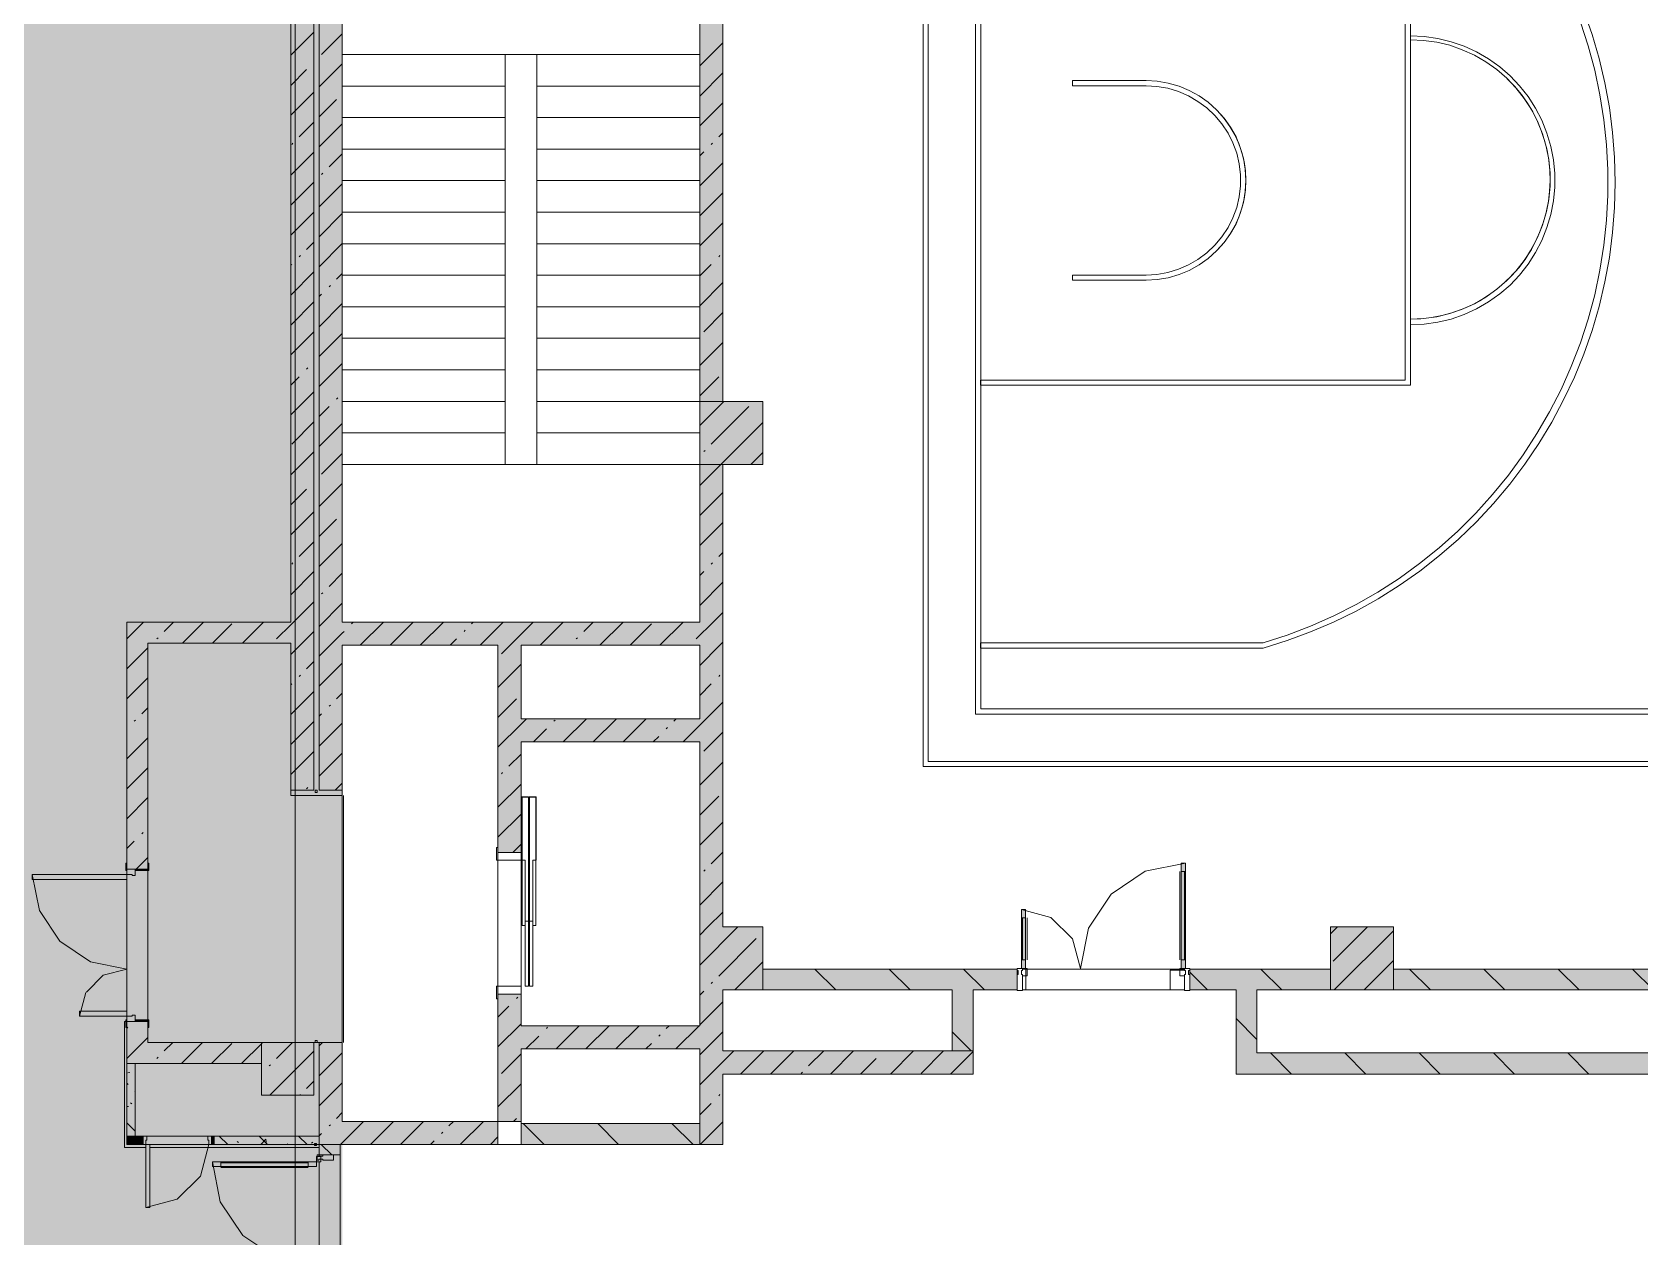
# Model space of a CAD drawing. Header units: millimetres. Extents: x -3817 to 677485, y -22715 to 103890.
# Drawn here: x 10003.1 to 10123.5, y -19530.2 to -19440 of the extents above; entities that cross this region are included whole.
import ezdxf

# ---------------------------------------------------------------- set-up
doc = ezdxf.new("R2010")
doc.units = ezdxf.units.MM
doc.layers.add('PDF _Геометрия', color=7, linetype='Continuous', true_color=0x1d1d1d)
doc.layers.add('PDF _Сплошная заливка', color=7, linetype='Continuous', true_color=0xffffff)

msp = doc.modelspace()

# ---------------------------------------------------------------- hatches: boundary and pattern name
at = {"layer": 'PDF _Сплошная заливка', "true_color": 0xd9d9d9, "transparency": 33554559}
for points in [[(10026.36, -19606.08), (10026.36, -19416.65), (9987.78, -19416.65), (9987.78, -19388.53), (9751.51, -19388.53), (9751.51, -19482.95), (9719.07, -19482.95), (9719.07, -19606.08), (10026.19, -19606.08)], [(10020.3, -19517.26), (10020.3, -19515.69), (10011.8, -19515.69), (10011.8, -19517.26), (10018.89, -19517.26)]]:
    msp.add_hatch(color=254, dxfattribs=at).paths.add_polyline_path(points)
h = msp.add_hatch(color=254, dxfattribs=at)
h.paths.add_polyline_path([(10022.51, -19496.79), (10024.24, -19496.79), (10024.24, -19434.19), (10022.51, -19434.19), (10022.51, -19496.32)], flags=0)
h.paths.add_polyline_path([(10024.24, -19422.78), (10024.24, -19419.63), (10022.51, -19419.63), (10022.51, -19422.78)], flags=0)
h = msp.add_hatch(color=254, dxfattribs=at)
h.paths.add_polyline_path([(10026.36, -19496.79), (10026.36, -19434.19), (10024.63, -19434.19), (10024.63, -19496.79)], flags=0)
h.paths.add_polyline_path([(10024.63, -19422.78), (10026.36, -19422.78), (10026.36, -19419.47), (10024.63, -19419.47), (10024.63, -19422.34)], flags=0)
at = {"layer": 'PDF _Сплошная заливка', "transparency": 33554559}
for points in [[(10053.13, -19467.66), (10054.87, -19467.66), (10054.87, -19425.14), (10053.13, -19425.14), (10053.13, -19461.1)], [(10053.13, -19485.92), (10054.87, -19485.92), (10054.87, -19484.19), (10026.36, -19484.19), (10026.36, -19485.92), (10048.1, -19485.92)], [(10053.13, -19493.17), (10053.13, -19491.44), (10039.75, -19491.44), (10039.75, -19493.17), (10048.1, -19493.17)], [(10054.87, -19511.75), (10057.86, -19511.75), (10057.86, -19507.03), (10053.13, -19507.03), (10053.13, -19511.75)], [(10100.38, -19511.75), (10105.1, -19511.75), (10105.1, -19507.03), (10100.38, -19507.03), (10100.38, -19510.18)], [(10053.13, -19516.16), (10053.13, -19514.43), (10039.75, -19514.43), (10039.75, -19516.16), (10048.1, -19516.16)], [(10038.02, -19523.32), (10038.02, -19521.59), (10026.36, -19521.59), (10026.36, -19523.32), (10033.49, -19523.32)], [(10053.13, -19523.32), (10053.13, -19521.75), (10039.75, -19521.75), (10039.75, -19523.32), (10048.1, -19523.32)]]:
    msp.add_hatch(color=256, dxfattribs=at).paths.add_polyline_path(points)
at = {"layer": 'PDF _Сплошная заливка', "true_color": 0xd9d9d9, "transparency": 33554559}
h = msp.add_hatch(color=254, dxfattribs=at)
h.paths.add_polyline_path([(10010.22, -19517.26), (10011.8, -19517.26), (10011.8, -19514.11), (10010.22, -19514.11), (10010.22, -19514.55)], flags=0)
h.paths.add_polyline_path([(10010.85, -19502.7), (10011.8, -19502.7), (10011.8, -19485.77), (10010.22, -19485.77), (10010.22, -19502.7), (10010.62, -19502.7)], flags=0)
at = {"layer": 'PDF _Сплошная заливка', "transparency": 33554559}
h = msp.add_hatch(color=256, dxfattribs=at)
h.paths.add_polyline_path([(10038.02, -19521.59), (10039.75, -19521.59), (10039.75, -19512.07), (10038.02, -19512.07), (10038.02, -19513.93)], flags=0)
h.paths.add_polyline_path([(10038.02, -19501.44), (10039.75, -19501.44), (10039.75, -19491.44), (10038.02, -19491.44), (10038.02, -19496.32)], flags=0)
at = {"layer": 'PDF _Сплошная заливка', "true_color": 0xe2e2e2, "transparency": 33554559}
for points in [[(10089.2, -19510.13), (10089.51, -19510.13), (10089.51, -19502.25), (10089.2, -19502.25), (10089.2, -19509.53)], [(10077.54, -19510.13), (10077.54, -19505.72), (10077.23, -19505.72), (10077.23, -19510.13), (10077.31, -19510.13)]]:
    msp.add_hatch(color=254, dxfattribs=at).paths.add_polyline_path(points)
at = {"layer": 'PDF _Сплошная заливка', "true_color": 0xcdcdcd, "transparency": 33554559}
for points in [[(10005.47, -19503.48), (10010.22, -19503.48), (10010.22, -19503.09), (10003.14, -19503.09), (10003.14, -19503.48)], [(10024.16, -19524.98), (10024.44, -19524.98), (10024.44, -19524.62), (10016.63, -19524.62), (10016.63, -19524.98), (10018.89, -19524.98)]]:
    msp.add_hatch(color=254, dxfattribs=at).paths.add_polyline_path(points)
h = msp.add_hatch(color=254, dxfattribs=at)
h.paths.add_polyline_path([(10010.85, -19514.11), (10010.85, -19513.64), (10010.62, -19513.72), (10010.22, -19513.72), (10010.22, -19514.11)], flags=0)
h.paths.add_polyline_path([(10010.85, -19503.17), (10010.85, -19502.7), (10010.22, -19502.7), (10010.22, -19503.09), (10010.62, -19503.09)], flags=0)
at = {"layer": 'PDF _Сплошная заливка', "transparency": 33554559}
h = msp.add_hatch(color=256, dxfattribs=at)
h.paths.add_polyline_path([(10099.22, -19511.75), (10100.38, -19511.75), (10100.38, -19510.18), (10089.83, -19510.18), (10089.83, -19511.75), (10094.87, -19511.75)], flags=0)
h.paths.add_polyline_path([(10121.13, -19511.75), (10128.33, -19511.75), (10128.33, -19510.18), (10105.1, -19510.18), (10105.1, -19511.75), (10113.83, -19511.75)], flags=0)
h.paths.add_polyline_path([(10057.86, -19511.75), (10076.91, -19511.75), (10076.91, -19510.18), (10057.86, -19510.18)], flags=0)
h = msp.add_hatch(color=256, dxfattribs=at)
h.paths.add_polyline_path([(10202.74, -19518.05), (10202.74, -19516.47), (10188.41, -19516.47), (10188.41, -19518.05), (10194.17, -19518.05)], flags=0)
h.paths.add_polyline_path([(10128.33, -19518.05), (10128.33, -19516.47), (10093.3, -19516.47), (10093.3, -19518.05), (10106.53, -19518.05)], flags=0)
h.paths.add_polyline_path([(10174.15, -19518.05), (10174.15, -19516.47), (10172.42, -19516.47), (10172.42, -19518.05)], flags=0)
h.paths.add_polyline_path([(10129.9, -19518.05), (10158.17, -19518.05), (10158.17, -19516.47), (10129.9, -19516.47)], flags=0)
h.paths.add_polyline_path([(10179.67, -19518.05), (10181.32, -19518.05), (10181.32, -19516.47), (10179.67, -19516.47), (10179.67, -19517.42)], flags=0)
h.paths.add_polyline_path([(10165.26, -19518.05), (10166.91, -19518.05), (10166.91, -19516.47), (10165.26, -19516.47), (10165.26, -19517.42)], flags=0)
at = {"layer": 'PDF _Сплошная заливка', "true_color": 0xcdcdcd, "transparency": 33554559}
h = msp.add_hatch(color=254, dxfattribs=at)
h.paths.add_polyline_path([(10011.64, -19523.32), (10011.58, -19522.69), (10011.44, -19522.73), (10011.44, -19523.32)], flags=0)
h.paths.add_polyline_path([(10016.36, -19523.32), (10016.56, -19523.32), (10016.56, -19522.69), (10016.3, -19522.73), (10016.36, -19523.01)], flags=0)

# ---------------------------------------------------------------- linework, layer by layer
at = {"layer": 'PDF _Геометрия', "color": 253, "lineweight": 9, "true_color": 0xaaaaaa}
for points in [[(10230.14, -19407.18), (10230.14, -19495.02), (10069.86, -19495.02), (10069.86, -19407.18)], [(10230.14, -19407.18), (10069.86, -19407.18), (10069.86, -19495.02), (10230.14, -19495.02)], [(10229.74, -19407.57), (10070.25, -19407.57), (10070.25, -19494.63), (10229.74, -19494.63)], [(10229.74, -19407.57), (10229.74, -19494.63), (10070.25, -19494.63), (10070.25, -19407.57)], [(10226.2, -19411.11), (10226.2, -19491.09), (10073.79, -19491.09), (10073.79, -19411.11), (10226.2, -19411.11), (10073.79, -19411.11), (10073.79, -19491.09), (10226.2, -19491.09)], [(10149.8, -19411.51), (10149.8, -19490.69), (10074.19, -19490.69), (10074.19, -19411.51)], [(10106.36, -19435.75), (10074.16, -19435.75), (10074.16, -19436.14), (10105.96, -19436.14), (10105.96, -19466.06), (10074.16, -19466.06), (10074.16, -19466.45), (10106.36, -19466.45)], [(10074.19, -19436.14), (10074.19, -19466.06), (10105.96, -19466.06), (10105.96, -19436.14)], [(10053.13, -19441.67), (10026.36, -19441.67)], [(10026.36, -19443.49), (10026.36, -19478.71)], [(10026.36, -19484.19), (10053.13, -19484.19), (10053.13, -19443.49), (10053.13, -19484.19)], [(10026.36, -19443.49), (10026.36, -19478.71)], [(10081.05, -19443.62), (10081.05, -19444.01), (10086.56, -19444.01), (10087.38, -19444.06), (10088.19, -19444.2), (10088.98, -19444.44), (10089.74, -19444.77), (10090.45, -19445.18), (10091.11, -19445.67), (10091.71, -19446.24), (10092.24, -19446.87), (10092.7, -19447.56), (10093.07, -19448.29), (10093.35, -19449.07), (10093.54, -19449.87), (10093.63, -19450.69), (10093.63, -19451.51), (10093.54, -19452.33), (10093.35, -19453.13), (10093.07, -19453.91), (10092.7, -19454.64), (10092.24, -19455.33), (10091.71, -19455.96), (10091.11, -19456.53), (10090.45, -19457.02), (10089.74, -19457.43), (10088.98, -19457.76), (10088.19, -19458), (10087.38, -19458.14), (10086.56, -19458.19), (10081.05, -19458.19), (10081.05, -19458.58), (10086.56, -19458.58), (10087.4, -19458.53), (10088.22, -19458.39), (10089.03, -19458.16), (10089.8, -19457.84), (10090.54, -19457.43), (10091.22, -19456.95), (10091.85, -19456.39), (10092.41, -19455.76), (10092.89, -19455.08), (10093.3, -19454.35), (10093.62, -19453.57), (10093.85, -19452.76), (10093.99, -19451.94), (10094.04, -19451.1), (10093.99, -19450.26), (10093.85, -19449.44), (10093.62, -19448.63), (10093.3, -19447.85), (10092.89, -19447.12), (10092.41, -19446.44), (10091.85, -19445.81), (10091.22, -19445.25), (10090.54, -19444.77), (10089.8, -19444.36), (10089.03, -19444.04), (10088.22, -19443.81), (10087.4, -19443.67), (10086.56, -19443.62)], [(10040.85, -19502.03), (10040.87, -19502.03), (10040.87, -19497.28), (10040.36, -19497.28), (10040.36, -19506.59), (10040.38, -19506.59), (10040.38, -19497.3), (10040.85, -19497.3)], [(10038.02, -19502.03), (10038.02, -19501.08), (10037.9, -19501.08), (10037.9, -19502.03)], [(10038.02, -19502.03), (10039.75, -19502.03), (10039.75, -19501.44), (10038.02, -19501.44)], [(10038.02, -19502.03), (10038.02, -19511.47), (10039.75, -19511.47), (10039.75, -19502.03), (10038.02, -19502.03), (10039.75, -19502.03), (10039.75, -19511.47), (10038.02, -19511.47), (10038.02, -19502.03), (10038.02, -19511.47)], [(10040.62, -19506.91), (10040.85, -19506.91), (10040.85, -19502.03), (10040.62, -19502.03)], [(10089.2, -19510.13), (10089.51, -19510.13), (10089.51, -19502.25), (10089.2, -19502.25), (10089.2, -19510.13), (10089.51, -19510.13), (10089.51, -19502.25), (10089.2, -19502.25)], [(10077.54, -19510.13), (10077.23, -19510.13), (10077.23, -19505.72), (10077.54, -19505.72), (10077.54, -19510.13), (10077.54, -19505.72), (10077.23, -19505.72), (10077.23, -19510.13)], [(10040.06, -19511.47), (10040.3, -19511.47), (10040.3, -19506.59), (10040.06, -19506.59)], [(10038.02, -19512.42), (10038.02, -19511.47), (10037.9, -19511.47), (10037.9, -19512.42)], [(10038.02, -19512.07), (10039.75, -19512.07), (10039.75, -19511.47), (10038.02, -19511.47)]]:
    msp.add_lwpolyline(points, close=True, dxfattribs=at)
for points in [[(10022.82, -19623.26), (10022.82, -19524.84), (10022.82, -19515.08), (10022.82, -19416.65)], [(10054.87, -19425.14), (10054.87, -19467.66)], [(10106.36, -19435.75), (10106.36, -19440.27), (10107.39, -19440.32), (10108.41, -19440.47), (10109.41, -19440.71), (10110.38, -19441.05), (10111.32, -19441.48), (10112.21, -19441.99), (10113.05, -19442.59), (10113.83, -19443.26), (10114.54, -19444.01), (10115.18, -19444.82), (10115.73, -19445.69), (10116.21, -19446.6), (10116.59, -19447.56), (10116.88, -19448.55), (10117.07, -19449.56), (10117.17, -19450.59), (10117.17, -19451.62), (10117.07, -19452.64), (10116.88, -19453.65), (10116.59, -19454.64), (10116.21, -19455.6), (10115.73, -19456.51), (10115.18, -19457.38), (10114.54, -19458.19), (10113.83, -19458.94), (10113.05, -19459.61), (10112.21, -19460.21), (10111.32, -19460.72), (10110.38, -19461.15), (10109.41, -19461.49), (10108.41, -19461.73), (10107.39, -19461.88), (10106.36, -19461.93), (10107.39, -19461.88), (10108.41, -19461.73), (10109.41, -19461.49), (10110.38, -19461.15), (10111.32, -19460.72), (10112.21, -19460.21), (10113.05, -19459.61), (10113.83, -19458.94), (10114.54, -19458.19), (10115.18, -19457.38), (10115.73, -19456.51), (10116.21, -19455.6), (10116.59, -19454.64), (10116.88, -19453.65), (10117.07, -19452.64), (10117.17, -19451.62), (10117.17, -19450.59), (10117.07, -19449.56), (10116.88, -19448.55), (10116.59, -19447.56), (10116.21, -19446.6), (10115.73, -19445.69), (10115.18, -19444.82), (10114.54, -19444.01), (10113.83, -19443.26), (10113.05, -19442.59), (10112.21, -19441.99), (10111.32, -19441.48), (10110.38, -19441.05), (10109.41, -19440.71), (10108.41, -19440.47), (10107.39, -19440.32), (10106.36, -19440.27), (10106.36, -19440.56), (10107.35, -19440.61), (10108.34, -19440.75), (10109.31, -19440.98), (10110.25, -19441.31), (10111.16, -19441.72), (10112.02, -19442.22), (10112.83, -19442.8), (10113.58, -19443.45), (10114.27, -19444.17), (10114.89, -19444.96), (10115.43, -19445.79), (10115.88, -19446.68), (10116.25, -19447.61), (10116.54, -19448.56), (10116.72, -19449.54), (10116.82, -19450.53), (10116.82, -19451.53), (10116.72, -19452.52), (10116.54, -19453.5), (10116.25, -19454.46), (10115.88, -19455.38), (10115.43, -19456.27), (10114.89, -19457.1), (10114.27, -19457.89), (10113.58, -19458.61), (10112.83, -19459.26), (10112.02, -19459.84), (10111.16, -19460.34), (10110.25, -19460.75), (10109.31, -19461.08), (10108.34, -19461.31), (10107.35, -19461.45), (10106.36, -19461.5), (10106.36, -19461.93), (10106.36, -19466.45), (10074.19, -19466.45)], [(10119.09, -19439.24), (10119.68, -19441.03), (10120.17, -19442.85), (10120.56, -19444.69), (10120.85, -19446.56), (10121.05, -19448.43), (10121.15, -19450.31), (10121.15, -19452.2), (10121.05, -19454.08), (10120.85, -19455.96), (10120.56, -19457.82), (10120.17, -19459.67), (10119.68, -19461.49), (10119.09, -19463.28), (10118.41, -19465.04), (10117.65, -19466.76), (10116.79, -19468.44), (10115.84, -19470.07), (10114.82, -19471.65), (10113.7, -19473.18), (10112.52, -19474.64), (10111.25, -19476.04), (10109.92, -19477.37), (10108.51, -19478.63), (10107.05, -19479.81), (10105.52, -19480.92), (10103.93, -19481.94), (10102.3, -19482.88), (10100.62, -19483.73), (10098.89, -19484.5), (10097.13, -19485.17), (10095.34, -19485.74), (10074.16, -19485.74), (10074.16, -19486.14), (10095.34, -19486.14), (10097.13, -19485.58), (10098.89, -19484.93), (10100.61, -19484.19), (10102.3, -19483.36), (10103.94, -19482.45), (10105.53, -19481.45), (10107.06, -19480.37), (10108.54, -19479.21), (10109.96, -19477.98), (10111.31, -19476.67), (10112.59, -19475.3), (10113.8, -19473.86), (10114.93, -19472.37), (10115.98, -19470.81), (10116.95, -19469.21), (10117.84, -19467.55), (10118.64, -19465.85), (10119.35, -19464.11), (10119.97, -19462.34), (10120.5, -19460.54), (10120.93, -19458.71), (10121.27, -19456.87), (10121.51, -19455.01), (10121.66, -19453.13), (10121.71, -19451.26), (10121.66, -19449.38), (10121.51, -19447.51), (10121.27, -19445.65), (10120.93, -19443.8), (10120.5, -19441.97), (10119.97, -19440.17), (10119.35, -19438.4)], [(10119.35, -19438.4), (10119.97, -19440.17), (10120.5, -19441.97), (10120.93, -19443.8), (10121.27, -19445.65), (10121.51, -19447.51), (10121.66, -19449.38), (10121.71, -19451.26), (10121.66, -19453.13), (10121.51, -19455.01), (10121.27, -19456.87), (10120.93, -19458.71), (10120.5, -19460.54), (10119.97, -19462.34), (10119.35, -19464.11), (10118.64, -19465.85), (10117.84, -19467.55), (10116.95, -19469.21), (10115.98, -19470.81), (10114.93, -19472.37), (10113.8, -19473.86), (10112.59, -19475.3), (10111.31, -19476.67), (10109.96, -19477.98), (10108.54, -19479.21), (10107.06, -19480.37), (10105.53, -19481.45), (10103.94, -19482.45), (10102.3, -19483.36), (10100.61, -19484.19), (10098.89, -19484.93), (10097.13, -19485.58), (10095.34, -19486.14), (10074.19, -19486.14), (10074.19, -19490.69), (10149.8, -19490.69)], [(10074.19, -19485.74), (10095.34, -19485.74), (10097.13, -19485.17), (10098.89, -19484.5), (10100.62, -19483.73), (10102.3, -19482.88), (10103.93, -19481.94), (10105.52, -19480.92), (10107.05, -19479.81), (10108.51, -19478.63), (10109.92, -19477.37), (10111.25, -19476.04), (10112.52, -19474.64), (10113.7, -19473.18), (10114.82, -19471.65), (10115.84, -19470.07), (10116.79, -19468.44), (10117.65, -19466.76), (10118.41, -19465.04), (10119.09, -19463.28), (10119.68, -19461.49), (10120.17, -19459.67), (10120.56, -19457.82), (10120.85, -19455.96), (10121.05, -19454.08), (10121.15, -19452.2), (10121.15, -19450.31), (10121.05, -19448.43), (10120.85, -19446.56), (10120.56, -19444.69), (10120.17, -19442.85), (10119.68, -19441.03), (10119.09, -19439.24)], [(10040.93, -19441.67), (10026.36, -19441.67), (10053.13, -19441.67)], [(10053.13, -19443.49), (10053.13, -19484.19), (10026.36, -19484.19), (10053.13, -19484.19), (10053.13, -19446.4)], [(10091.85, -19456.39), (10091.22, -19456.95), (10090.54, -19457.43), (10089.8, -19457.84), (10089.03, -19458.16), (10088.22, -19458.39), (10087.4, -19458.53), (10086.56, -19458.58), (10081.05, -19458.58), (10081.05, -19458.19), (10086.56, -19458.19), (10087.38, -19458.14), (10088.19, -19458), (10088.98, -19457.76), (10089.74, -19457.43), (10090.45, -19457.02), (10091.11, -19456.53), (10091.71, -19455.96), (10092.24, -19455.33), (10092.7, -19454.64), (10093.07, -19453.91), (10093.35, -19453.13), (10093.54, -19452.33), (10093.63, -19451.51), (10093.63, -19450.69), (10093.54, -19449.87), (10093.35, -19449.07), (10093.07, -19448.29), (10092.7, -19447.56), (10092.24, -19446.87), (10091.71, -19446.24), (10091.11, -19445.67), (10090.45, -19445.18), (10089.74, -19444.77), (10088.98, -19444.44), (10088.19, -19444.2), (10087.38, -19444.06), (10086.56, -19444.01), (10081.05, -19444.01), (10081.05, -19443.62), (10086.56, -19443.62), (10087.4, -19443.67), (10088.22, -19443.81), (10089.03, -19444.04), (10089.8, -19444.36), (10090.54, -19444.77), (10091.22, -19445.25), (10091.85, -19445.81)], [(10074.19, -19466.45), (10074.19, -19485.75)], [(10057.86, -19467.66), (10057.86, -19472.38), (10054.87, -19472.38), (10054.87, -19507.03)], [(10038.02, -19501.08), (10038.02, -19485.92), (10026.36, -19485.92)], [(10026.36, -19496.32), (10026.36, -19508.6), (10026.36, -19513.93)], [(10026.44, -19515.69), (10026.44, -19497.18)], [(10039.8, -19502.03), (10039.83, -19502.03), (10039.83, -19497.3), (10040.3, -19497.3), (10040.3, -19506.59), (10040.32, -19506.59), (10040.32, -19497.28), (10039.8, -19497.28), (10039.8, -19502.03), (10039.8, -19497.28), (10040.32, -19497.28), (10040.32, -19506.59)], [(10040.3, -19497.3), (10039.83, -19497.3)], [(10040.36, -19506.59), (10040.36, -19497.28), (10040.87, -19497.28), (10040.87, -19502.03)], [(10040.85, -19497.3), (10040.38, -19497.3)], [(10039.75, -19511.47), (10039.75, -19512.07), (10039.75, -19501.44), (10039.75, -19502.03)], [(10040.06, -19506.91), (10039.83, -19506.91), (10040.06, -19506.91), (10040.06, -19502.03), (10039.83, -19502.03), (10039.83, -19506.91), (10039.83, -19502.03), (10040.06, -19502.03), (10040.06, -19506.59), (10040.3, -19506.59), (10040.3, -19511.47), (10040.06, -19511.47)], [(10040.62, -19502.03), (10040.85, -19502.03), (10040.85, -19506.91), (10040.62, -19506.91), (10040.62, -19511.47), (10040.38, -19511.47), (10040.62, -19511.47), (10040.62, -19506.59), (10040.38, -19506.59), (10040.38, -19511.47), (10040.38, -19506.59), (10040.62, -19506.59)], [(10077.31, -19510.68), (10077.66, -19510.68), (10077.66, -19510.13), (10077.23, -19510.13), (10077.23, -19505.72), (10079.43, -19506.31), (10081.05, -19507.92), (10081.64, -19510.13), (10082.24, -19507.12), (10083.94, -19504.56), (10086.5, -19502.85), (10089.51, -19502.25), (10089.51, -19510.13), (10089.08, -19510.13), (10089.08, -19510.68), (10089.43, -19510.68)], [(10089.09, -19502.88), (10089.09, -19509.5)], [(10089.51, -19502.88), (10089.2, -19502.88)], [(10089.43, -19502.88), (10089.43, -19509.5)], [(10077.23, -19506.35), (10077.54, -19506.35)], [(10077.31, -19506.35), (10077.31, -19509.5)], [(10077.65, -19506.35), (10077.65, -19509.5)], [(10100.38, -19510.18), (10100.38, -19507.03), (10105.1, -19507.03), (10105.1, -19509.53)], [(10105.1, -19510.18), (10147.62, -19510.18), (10147.62, -19507.03), (10152.34, -19507.03), (10152.34, -19510.18), (10194.86, -19510.18), (10194.86, -19506.87), (10199.59, -19506.87), (10199.59, -19510.18), (10242.1, -19510.18), (10242.1, -19507.03)], [(10077.23, -19509.5), (10077.54, -19509.5)], [(10089.51, -19509.5), (10089.2, -19509.5)], [(10057.86, -19510.18), (10076.93, -19510.18)], [(10077.23, -19510.29), (10077.23, -19510.6)], [(10077.31, -19510.18), (10077.55, -19510.18), (10077.55, -19511.75), (10088.37, -19511.75), (10088.37, -19510.26), (10089.49, -19510.26)], [(10089.51, -19510.29), (10089.51, -19510.6)], [(10073.61, -19511.75), (10073.61, -19518.05), (10054.87, -19518.05)], [(10089.43, -19511.75), (10077.31, -19511.75)], [(10091.92, -19511.75), (10089.82, -19511.75)], [(10159.74, -19518.05), (10093.3, -19518.05), (10093.3, -19511.75)], [(10038.02, -19513.93), (10038.02, -19512.42)], [(10026.36, -19521.59), (10038.02, -19521.59)], [(10054.87, -19523.32), (10026.36, -19523.32)]]:
    msp.add_lwpolyline(points, dxfattribs=at)
at = {"layer": 'PDF _Геометрия', "color": 7, "lineweight": 9}
for points in [[(10026.36, -19472.38), (10038.57, -19472.38), (10038.57, -19470.02), (10038.57, -19467.66), (10038.57, -19465.3), (10038.57, -19462.93), (10038.57, -19460.57), (10038.57, -19458.21), (10038.57, -19455.85), (10038.57, -19453.48), (10038.57, -19451.12), (10038.57, -19448.76), (10038.57, -19446.4), (10038.57, -19444.04), (10026.36, -19444.04), (10038.57, -19444.04), (10038.57, -19441.67), (10026.36, -19441.67), (10040.93, -19441.67), (10053.13, -19441.67), (10053.13, -19420.41)], [(10053.13, -19442.53), (10054.87, -19440.8)], [(10053.13, -19441.67), (10040.93, -19441.67), (10040.93, -19444.04), (10040.93, -19446.4), (10040.93, -19448.76), (10040.93, -19451.12), (10040.93, -19453.48), (10040.93, -19455.85), (10040.93, -19458.21), (10040.93, -19460.57), (10040.93, -19462.93), (10040.93, -19465.3), (10040.93, -19467.66), (10040.93, -19470.02), (10053.13, -19470.02), (10040.93, -19470.02), (10040.93, -19472.38), (10053.13, -19472.38), (10053.13, -19484.19), (10026.36, -19484.19), (10026.36, -19443.49)], [(10038.57, -19441.67), (10026.36, -19441.67)], [(10053.13, -19444.78), (10054.87, -19443.05)], [(10053.13, -19443.49), (10053.13, -19444.04), (10053.13, -19446.4), (10053.13, -19448.76), (10053.13, -19451.12), (10053.13, -19453.48), (10053.13, -19455.85), (10053.13, -19458.21), (10053.13, -19460.57), (10053.13, -19462.93), (10053.13, -19465.3), (10053.13, -19467.66), (10053.13, -19470.02), (10053.13, -19472.38), (10040.93, -19472.38), (10038.57, -19472.38), (10026.36, -19472.38), (10026.36, -19478.71)], [(10053.13, -19447.02), (10054.87, -19445.29)], [(10054.56, -19447.85), (10054.87, -19447.54)], [(10053.13, -19449.27), (10053.44, -19448.97)], [(10054, -19448.41), (10054.09, -19448.31)], [(10053.13, -19451.51), (10054.87, -19449.78)], [(10053.13, -19453.76), (10054.87, -19452.03)], [(10053.13, -19456), (10054.87, -19454.27)], [(10053.13, -19458.25), (10054, -19457.39)], [(10054.56, -19456.83), (10054.65, -19456.73)], [(10053.13, -19460.49), (10054.87, -19458.76)], [(10053.44, -19462.44), (10054.87, -19461.01)], [(10053.13, -19464.98), (10054.87, -19463.25)], [(10053.13, -19467.23), (10054.56, -19465.81)], [(10053.13, -19469.47), (10054.95, -19467.66)], [(10054, -19470.86), (10056.8, -19468.05)], [(10053.13, -19473.96), (10054.72, -19472.38), (10057.86, -19469.24)], [(10053.44, -19471.42), (10053.53, -19471.33)], [(10056.96, -19472.38), (10057.86, -19471.49)], [(10072.04, -19516.32), (10073.61, -19516.32), (10073.61, -19511.75), (10076.91, -19511.75), (10076.91, -19510.18), (10057.86, -19510.18), (10057.86, -19511.75), (10072.04, -19511.75), (10072.04, -19516.32), (10054.87, -19516.32), (10054.87, -19511.75), (10057.86, -19511.75), (10057.86, -19507.03), (10054.87, -19507.03), (10054.87, -19485.92), (10054.87, -19484.19), (10054.87, -19472.38), (10053.13, -19472.38), (10053.13, -19484.19), (10026.36, -19484.19)], [(10053.13, -19476.21), (10054.87, -19474.48)], [(10053.13, -19478.45), (10054.87, -19476.72)], [(10054.56, -19479.28), (10054.87, -19478.97)], [(10053.13, -19480.7), (10053.44, -19480.4)], [(10054, -19479.84), (10054.09, -19479.74)], [(10053.13, -19482.94), (10054.87, -19481.21)], [(10027.06, -19484.33), (10027.15, -19484.23)], [(10027.7, -19485.92), (10029.44, -19484.19)], [(10029.95, -19485.92), (10031.68, -19484.19)], [(10032.19, -19485.92), (10033.93, -19484.19)], [(10036.04, -19484.33), (10036.17, -19484.19)], [(10036.68, -19485.92), (10038.42, -19484.19)], [(10038.28, -19486.57), (10038.93, -19485.92), (10040.66, -19484.19)], [(10041.17, -19485.92), (10042.91, -19484.19)], [(10044.46, -19484.89), (10045.15, -19484.19)], [(10045.66, -19485.92), (10047.4, -19484.19)], [(10047.91, -19485.92), (10049.51, -19484.33)], [(10050.15, -19485.92), (10051.89, -19484.19)], [(10052.87, -19485.45), (10054.13, -19484.19), (10054.87, -19483.46)], [(10026.36, -19485.02), (10026.5, -19484.89)], [(10034.44, -19485.92), (10034.91, -19485.45)], [(10035.48, -19484.89), (10035.57, -19484.8)], [(10043.89, -19485.45), (10043.99, -19485.36)], [(10026.36, -19496.79), (10026.36, -19485.92), (10038.02, -19485.92), (10038.02, -19491.44), (10038.02, -19501.44), (10039.75, -19501.44), (10039.75, -19493.17), (10053.13, -19493.17), (10053.13, -19507.03), (10053.13, -19511.75), (10053.13, -19514.43), (10039.75, -19514.43), (10039.75, -19512.07), (10038.02, -19512.07), (10038.02, -19521.59), (10039.75, -19521.59), (10039.75, -19516.16), (10053.13, -19516.16), (10053.13, -19521.75)], [(10052.4, -19485.92), (10052.41, -19485.92)], [(10053.13, -19487.43), (10054.64, -19485.92), (10054.87, -19485.7)], [(10038.02, -19489.08), (10039.75, -19487.35)], [(10053.13, -19489.68), (10054, -19488.82)], [(10054.56, -19488.26), (10054.65, -19488.16)], [(10038.02, -19491.33), (10039.4, -19489.94)], [(10051.89, -19493.17), (10053.13, -19491.92), (10054.87, -19490.19)], [(10038.02, -19493.57), (10039.75, -19491.84), (10040.15, -19491.44)], [(10042.21, -19491.62), (10042.3, -19491.53)], [(10042.91, -19493.17), (10044.64, -19491.44)], [(10045.16, -19493.17), (10046.89, -19491.44)], [(10047.4, -19493.17), (10049.13, -19491.44)], [(10051.19, -19491.62), (10051.38, -19491.44)], [(10040.67, -19493.17), (10041.65, -19492.18)], [(10049.65, -19493.17), (10050.07, -19492.75)], [(10050.63, -19492.18), (10050.72, -19492.09)], [(10053.44, -19493.87), (10054.87, -19492.44)], [(10038.84, -19494.99), (10039.75, -19494.09)], [(10053.13, -19496.41), (10054.87, -19494.68)], [(10038.02, -19498.06), (10039.75, -19496.33)], [(10038.28, -19495.55), (10038.37, -19495.46)], [(10053.13, -19498.66), (10054.56, -19497.24)], [(10038.02, -19500.31), (10039.75, -19498.58)], [(10053.13, -19500.9), (10054.87, -19499.17)], [(10039.13, -19501.44), (10039.75, -19500.82)], [(10054, -19502.29), (10054.87, -19501.42)], [(10053.44, -19502.85), (10053.53, -19502.76)], [(10053.13, -19505.39), (10054.87, -19503.66)], [(10053.13, -19507.64), (10053.75, -19507.03), (10054.87, -19505.91)], [(10053.13, -19509.88), (10055.99, -19507.03)], [(10100.38, -19507.54), (10100.89, -19507.03)], [(10100.58, -19509.58), (10103.14, -19507.03)], [(10054.56, -19510.71), (10057.36, -19507.9)], [(10100.66, -19511.75), (10105.1, -19507.31)], [(10102.9, -19511.75), (10105.1, -19509.55)], [(10055.76, -19511.75), (10057.86, -19509.65)], [(10063.33, -19511.75), (10061.75, -19510.18)], [(10068.89, -19511.75), (10067.32, -19510.18)], [(10074.46, -19511.75), (10072.89, -19510.18)], [(10076.91, -19510.6), (10076.91, -19510.18)], [(10077.31, -19510.18), (10089.45, -19510.18)], [(10147.62, -19510.18), (10129.9, -19510.18), (10128.33, -19510.18), (10128.33, -19516.47), (10094.87, -19516.47), (10094.87, -19511.75), (10100.38, -19511.75), (10100.38, -19510.18), (10089.83, -19510.18), (10089.83, -19511.75), (10093.3, -19511.75), (10093.3, -19516.47), (10093.3, -19518.05), (10128.33, -19518.05), (10129.9, -19518.05), (10158.17, -19518.05), (10159.74, -19518.05), (10159.74, -19516.47), (10165.26, -19516.47), (10165.26, -19517.42)], [(10089.83, -19510.18), (10089.83, -19510.6)], [(10091.16, -19511.75), (10089.83, -19510.41)], [(10096.73, -19511.75), (10095.16, -19510.18)], [(10107.87, -19511.75), (10106.29, -19510.18)], [(10113.43, -19511.75), (10111.86, -19510.18)], [(10119, -19511.75), (10117.43, -19510.18)], [(10124.57, -19511.75), (10122.99, -19510.18)], [(10053.13, -19512.13), (10053.44, -19511.83)], [(10054, -19511.27), (10054.09, -19511.17)], [(10089.43, -19511.75), (10077.31, -19511.75)], [(10038.02, -19513.78), (10038.84, -19512.95)], [(10039.4, -19512.39), (10039.5, -19512.3)], [(10053.13, -19514.37), (10054.87, -19512.64)], [(10038.02, -19516.02), (10039.75, -19514.29)], [(10042.37, -19516.16), (10044.1, -19514.43)], [(10044.61, -19516.16), (10046.35, -19514.43)], [(10046.86, -19516.16), (10048.59, -19514.43)], [(10050.63, -19514.63), (10050.84, -19514.43)], [(10051.35, -19516.16), (10053.08, -19514.43)], [(10094.87, -19515.46), (10093.3, -19513.88)], [(10040.12, -19516.16), (10041.09, -19515.2)], [(10041.65, -19514.63), (10041.74, -19514.54)], [(10050.07, -19515.2), (10050.16, -19515.1)], [(10053.13, -19516.62), (10054.87, -19514.89)], [(10073.46, -19516.32), (10072.04, -19514.89)], [(10039.75, -19521.59), (10039.75, -19523.32), (10038.02, -19523.32), (10038.02, -19521.59), (10026.36, -19521.59), (10026.36, -19515.69)], [(10038.28, -19518), (10039.75, -19516.53)], [(10053.13, -19523.32), (10053.13, -19521.75), (10039.75, -19521.75), (10039.75, -19523.32), (10053.13, -19523.32), (10054.87, -19523.32), (10054.87, -19518.05), (10073.61, -19518.05), (10073.61, -19516.32)], [(10049.1, -19516.16), (10049.51, -19515.76)], [(10053.13, -19518.86), (10054.87, -19517.13), (10055.68, -19516.32)], [(10056.19, -19518.05), (10057.93, -19516.32)], [(10058.44, -19518.05), (10060.17, -19516.32)], [(10061.29, -19517.44), (10062.42, -19516.32)], [(10062.93, -19518.05), (10064.66, -19516.32)], [(10066.91, -19516.32), (10066.91, -19516.32)], [(10067.42, -19518.05), (10069.15, -19516.32)], [(10069.71, -19518), (10071.4, -19516.32)], [(10071.91, -19518.05), (10073.61, -19516.35)], [(10097.46, -19518.05), (10095.89, -19516.47)], [(10103.03, -19518.05), (10101.46, -19516.47)], [(10108.6, -19518.05), (10107.02, -19516.47)], [(10114.17, -19518.05), (10112.59, -19516.47)], [(10119.73, -19518.05), (10118.16, -19516.47)], [(10060.73, -19518), (10060.82, -19517.91)], [(10065.17, -19518.05), (10066.34, -19516.88)], [(10038.02, -19520.51), (10039.75, -19518.78)], [(10053.13, -19521.11), (10054, -19520.25)], [(10054.56, -19519.69), (10054.65, -19519.59)], [(10026.36, -19523.19), (10027.96, -19521.59)], [(10026.36, -19523.32), (10038.02, -19523.32), (10038.02, -19521.59)], [(10028.47, -19523.32), (10030.2, -19521.59)], [(10030.71, -19523.32), (10032.45, -19521.59)], [(10034.35, -19521.93), (10034.69, -19521.59)], [(10035.2, -19523.32), (10036.94, -19521.59)], [(10039.18, -19521.59), (10039.4, -19521.37)], [(10053.16, -19523.32), (10054.87, -19521.62)], [(10033.79, -19522.49), (10033.88, -19522.4)], [(10037.45, -19523.32), (10038.02, -19522.76)], [(10041.49, -19523.32), (10039.92, -19521.75)], [(10047.06, -19523.32), (10045.49, -19521.75)], [(10052.63, -19523.32), (10051.05, -19521.75)], [(10032.96, -19523.32), (10033.23, -19523.05)]]:
    msp.add_lwpolyline(points, dxfattribs=at)
at = {"layer": 'PDF _Геометрия', "color": 8, "lineweight": 9, "true_color": 0x737373}
for points in [[(10011.8, -19502.26), (10011.8, -19485.77), (10022.51, -19485.77), (10022.51, -19496.79), (10024.24, -19496.79), (10024.24, -19434.19), (10022.51, -19434.19), (10022.51, -19422.78), (10024.24, -19422.78), (10024.24, -19434.19), (10022.51, -19434.19), (10022.51, -19484.19), (10010.22, -19484.19), (10010.22, -19485.77), (10010.22, -19502.26)], [(10024.63, -19434.63), (10024.63, -19496.79), (10026.36, -19496.79)], [(10026.36, -19472.38), (10026.36, -19470.02), (10026.36, -19467.66), (10026.36, -19465.3), (10026.36, -19462.93), (10026.36, -19460.57), (10026.36, -19458.21), (10026.36, -19455.85), (10026.36, -19453.48), (10026.36, -19451.12), (10026.36, -19448.76), (10026.36, -19446.4), (10026.36, -19444.04), (10026.36, -19443.49), (10026.36, -19434.63), (10026.36, -19441.67)], [(10022.51, -19441.73), (10024.24, -19440)], [(10024.81, -19441.67), (10026.36, -19440.12)], [(10022.51, -19443.98), (10023.69, -19442.8)], [(10024.63, -19444.1), (10026.36, -19442.37)], [(10022.51, -19446.22), (10024.24, -19444.49)], [(10024.63, -19446.34), (10025.93, -19445.04)], [(10023.13, -19447.85), (10024.24, -19446.74)], [(10024.63, -19448.59), (10026.36, -19446.86)], [(10022.51, -19450.71), (10024.24, -19448.98)], [(10022.57, -19448.41), (10022.66, -19448.31)], [(10025.37, -19450.09), (10026.36, -19449.1)], [(10024.81, -19450.65), (10024.9, -19450.56)], [(10022.51, -19452.96), (10024.24, -19451.23)], [(10024.63, -19453.08), (10026.36, -19451.35)], [(10022.51, -19455.2), (10024.24, -19453.47)], [(10024.63, -19455.32), (10026.36, -19453.59)], [(10023.69, -19456.27), (10024.24, -19455.72)], [(10024.63, -19457.57), (10026.36, -19455.84)], [(10022.51, -19457.45), (10022.57, -19457.39)], [(10023.13, -19456.83), (10023.22, -19456.73)], [(10022.51, -19459.69), (10024.24, -19457.96)], [(10025.37, -19459.07), (10025.47, -19458.98)], [(10025.93, -19458.51), (10026.36, -19458.08)], [(10022.51, -19461.94), (10024.24, -19460.21)], [(10024.63, -19459.81), (10024.81, -19459.63)], [(10024.63, -19462.06), (10026.36, -19460.33)], [(10022.51, -19464.18), (10024.24, -19462.45)], [(10024.63, -19464.3), (10026.36, -19462.57)], [(10024.63, -19466.55), (10026.36, -19464.82)], [(10022.51, -19466.43), (10023.13, -19465.81)], [(10023.69, -19465.25), (10023.78, -19465.15)], [(10022.51, -19468.67), (10024.24, -19466.94)], [(10025.93, -19467.49), (10026.03, -19467.4)], [(10024.63, -19468.79), (10025.37, -19468.05)], [(10022.57, -19470.86), (10024.24, -19469.19)], [(10024.63, -19471.04), (10026.36, -19469.31)], [(10022.51, -19473.16), (10024.24, -19471.43)], [(10024.81, -19473.1), (10026.36, -19471.55)], [(10022.51, -19475.41), (10023.69, -19474.23)], [(10024.63, -19475.53), (10026.36, -19473.8)], [(10022.51, -19477.65), (10024.24, -19475.92)], [(10024.63, -19477.77), (10025.93, -19476.47)], [(10023.13, -19479.28), (10024.24, -19478.17)], [(10024.63, -19480.02), (10026.36, -19478.29)], [(10026.36, -19478.71), (10026.36, -19484.19)], [(10022.51, -19482.14), (10024.24, -19480.41)], [(10022.57, -19479.84), (10022.66, -19479.74)], [(10025.37, -19481.52), (10026.36, -19480.53)], [(10021.44, -19485.45), (10022.51, -19484.39), (10024.24, -19482.66)], [(10024.63, -19484.51), (10026.36, -19482.78)], [(10024.81, -19482.08), (10024.9, -19481.99)], [(10010.22, -19485.45), (10011.48, -19484.19)], [(10013.03, -19484.89), (10013.72, -19484.19)], [(10014.39, -19485.77), (10015.97, -19484.19)], [(10016.64, -19485.77), (10018.08, -19484.33)], [(10018.88, -19485.77), (10020.46, -19484.19)], [(10012.46, -19485.45), (10012.56, -19485.36)], [(10022.51, -19486.63), (10024.24, -19484.9)], [(10024.63, -19486.75), (10026.36, -19485.02)], [(10010.22, -19487.69), (10011.8, -19486.12)], [(10023.69, -19487.69), (10024.24, -19487.15)], [(10024.63, -19489), (10026.36, -19487.27)], [(10010.22, -19489.94), (10011.8, -19488.36)], [(10022.51, -19488.88), (10022.57, -19488.82)], [(10023.13, -19488.26), (10023.22, -19488.16)], [(10022.51, -19491.12), (10024.24, -19489.39)], [(10025.93, -19489.94), (10026.36, -19489.51)], [(10010.78, -19491.62), (10010.87, -19491.53)], [(10011.34, -19491.06), (10011.8, -19490.61)], [(10024.63, -19491.24), (10024.81, -19491.06)], [(10025.37, -19490.5), (10025.47, -19490.41)], [(10022.51, -19493.37), (10024.24, -19491.64)], [(10024.63, -19493.49), (10026.36, -19491.76)], [(10010.22, -19494.43), (10011.8, -19492.85)], [(10022.51, -19495.61), (10024.24, -19493.88)], [(10010.22, -19496.67), (10011.8, -19495.1)], [(10024.63, -19495.73), (10026.36, -19494)], [(10025.82, -19496.79), (10026.36, -19496.25)], [(10010.22, -19498.92), (10011.8, -19497.34)], [(10023.69, -19496.67), (10023.78, -19496.58)], [(10011.34, -19500.04), (10011.44, -19499.95)], [(10010.22, -19501.16), (10010.78, -19500.6)], [(10010.93, -19502.7), (10011.8, -19501.83)], [(10010.22, -19502.7), (10011.8, -19502.7)], [(10010.22, -19513.33), (10010.22, -19503.48)], [(10011.8, -19502.81), (10011.8, -19513.93)], [(10011.8, -19514.11), (10010.22, -19514.11)], [(10010.22, -19514.63), (10010.31, -19514.54)], [(10010.22, -19514.55), (10010.22, -19517.26), (10011.8, -19517.26), (10020.3, -19517.26), (10020.3, -19515.69), (10011.8, -19515.69), (10011.8, -19514.55)], [(10010.22, -19516.88), (10011.8, -19515.3)], [(10012.46, -19516.88), (10012.56, -19516.79)], [(10013.03, -19516.32), (10013.66, -19515.69)], [(10014.33, -19517.26), (10015.9, -19515.69)], [(10016.57, -19517.26), (10018.08, -19515.76)], [(10018.82, -19517.26), (10020.3, -19515.78), (10020.39, -19515.69)], [(10020.94, -19519.62), (10024.24, -19516.33)], [(10021.44, -19516.88), (10022.64, -19515.69)], [(10024.63, -19515.94), (10024.88, -19515.69)], [(10026.36, -19515.69), (10024.63, -19515.69), (10024.63, -19523.32), (10026.36, -19523.32)], [(10024.63, -19518.18), (10026.36, -19516.45)], [(10020.3, -19518.02), (10020.32, -19518)], [(10020.88, -19517.44), (10020.98, -19517.35)], [(10023.69, -19519.12), (10024.24, -19518.58)], [(10024.63, -19520.43), (10026.36, -19518.7)], [(10023.19, -19519.62), (10023.22, -19519.59)], [(10025.93, -19521.37), (10026.36, -19520.94)], [(10016.76, -19522.73), (10016.76, -19523.32), (10024.63, -19523.32), (10024.63, -19522.69), (10016.76, -19522.69), (10011.25, -19522.69), (10010.22, -19522.69), (10010.22, -19523.32), (10011.25, -19523.32), (10011.25, -19522.73)], [(10024.63, -19522.67), (10024.81, -19522.49)], [(10025.37, -19521.93), (10025.47, -19521.84)], [(10016.36, -19523.32), (10011.95, -19523.32)], [(10025.7, -19524.11), (10026.21, -19524.11), (10026.21, -19523.32), (10024.63, -19523.32), (10024.63, -19524.11), (10026.21, -19524.11), (10026.21, -19540.88)], [(10025.58, -19524.11), (10024.79, -19523.32)], [(10026.22, -19523.32), (10026.36, -19523.19)], [(10024.63, -19524.11), (10024.91, -19524.11)], [(10024.63, -19540.25), (10024.63, -19524.62)]]:
    msp.add_lwpolyline(points, dxfattribs=at)
at = {"layer": 'PDF _Геометрия', "color": 7, "lineweight": 9}
for points in [[(10054.87, -19467.66), (10054.87, -19425.14), (10053.13, -19425.14), (10053.13, -19467.66)], [(10053.13, -19444.04), (10040.93, -19444.04)], [(10026.36, -19446.4), (10038.57, -19446.4)], [(10053.13, -19446.4), (10040.93, -19446.4)], [(10026.36, -19448.76), (10038.57, -19448.76)], [(10053.13, -19448.76), (10040.93, -19448.76)], [(10026.36, -19451.12), (10038.57, -19451.12)], [(10053.13, -19451.12), (10040.93, -19451.12)], [(10026.36, -19453.48), (10038.57, -19453.48)], [(10053.13, -19453.48), (10040.93, -19453.48)], [(10026.36, -19455.85), (10038.57, -19455.85)], [(10053.13, -19455.85), (10040.93, -19455.85)], [(10026.36, -19458.21), (10038.57, -19458.21)], [(10053.13, -19458.21), (10040.93, -19458.21)], [(10026.36, -19460.57), (10038.57, -19460.57)], [(10053.13, -19460.57), (10040.93, -19460.57)], [(10026.36, -19462.93), (10038.57, -19462.93)], [(10053.13, -19462.93), (10040.93, -19462.93)], [(10026.36, -19465.3), (10038.57, -19465.3)], [(10053.13, -19465.3), (10040.93, -19465.3)], [(10026.36, -19467.66), (10038.57, -19467.66)], [(10053.13, -19467.66), (10040.93, -19467.66)], [(10057.86, -19467.66), (10053.13, -19467.66), (10053.13, -19472.38), (10057.86, -19472.38)], [(10026.36, -19470.02), (10038.57, -19470.02)], [(10039.75, -19485.92), (10053.13, -19485.92), (10053.13, -19491.44), (10039.75, -19491.44)], [(10105.1, -19511.75), (10105.1, -19510.18), (10105.1, -19507.03), (10100.38, -19507.03), (10100.38, -19510.18), (10100.38, -19511.75)], [(10077.23, -19510.29), (10077.31, -19510.29), (10077.31, -19510.15), (10076.91, -19510.15), (10076.91, -19510.29), (10076.99, -19510.29), (10076.99, -19510.6), (10076.91, -19510.6), (10076.91, -19511.78), (10077.31, -19511.78), (10077.31, -19510.6), (10077.23, -19510.6)], [(10089.75, -19510.6), (10089.75, -19510.29), (10089.83, -19510.29), (10089.83, -19510.15), (10089.43, -19510.15), (10089.43, -19510.29), (10089.51, -19510.29), (10089.51, -19510.6), (10089.43, -19510.6), (10089.43, -19511.78), (10089.83, -19511.78), (10089.83, -19510.6)], [(10105.1, -19511.75), (10128.33, -19511.75), (10128.33, -19510.18), (10105.1, -19510.18)]]:
    msp.add_lwpolyline(points, close=True, dxfattribs=at)
at = {"layer": 'PDF _Геометрия', "color": 9, "lineweight": 9, "true_color": 0xb7b7b7}
for points in [[(10010.22, -19502.26), (10010.22, -19484.19), (10022.51, -19484.19), (10022.51, -19434.19), (10024.57, -19434.19)], [(10011.8, -19485.77), (10011.8, -19502.26)], [(10022.51, -19496.79), (10022.51, -19497.18), (10026.36, -19497.18), (10022.51, -19497.18), (10022.51, -19485.77), (10018.89, -19485.77)], [(10003.14, -19503.09), (10003.68, -19505.8), (10005.21, -19508.1), (10007.51, -19509.64), (10010.22, -19510.18), (10008.45, -19510.65), (10007.19, -19511.92)], [(10007.15, -19511.95), (10006.68, -19513.72)], [(10011.8, -19515.69), (10020.3, -19515.69), (10022.51, -19515.69), (10026.36, -19515.69), (10026.36, -19513.93)], [(10024.63, -19515.69), (10024.24, -19515.69)], [(10011.58, -19522.69), (10016.44, -19522.69), (10011.58, -19522.69)], [(10011.95, -19523.32), (10016.36, -19523.32), (10015.73, -19525.69), (10014, -19527.42), (10011.64, -19528.05)], [(10016.36, -19523.32), (10011.64, -19523.32)], [(10024.63, -19524.19), (10024.63, -19523.56), (10011.95, -19523.56), (10024.63, -19523.56)], [(10026.36, -19523.32), (10026.21, -19523.32)], [(10016.63, -19524.62), (10017.22, -19527.61), (10018.92, -19530.15), (10021.45, -19531.84), (10024.44, -19532.44)], [(10016.63, -19524.62), (10024.44, -19524.62)], [(10017.26, -19524.62), (10017.26, -19524.98)], [(10017.26, -19524.7), (10023.81, -19524.7)], [(10017.26, -19525.05), (10023.81, -19525.05)], [(10023.81, -19524.62), (10023.81, -19524.98)], [(10024.44, -19524.23), (10024.76, -19524.23)], [(10024.44, -19524.62), (10024.44, -19524.23)], [(10024.44, -19524.23), (10024.44, -19524.62)], [(10024.44, -19524.62), (10024.76, -19524.62), (10024.76, -19524.43)], [(10024.76, -19524.62), (10024.44, -19524.62)], [(10024.76, -19524.23), (10024.76, -19524.62)]]:
    msp.add_lwpolyline(points, dxfattribs=at)
at = {"layer": 'PDF _Геометрия', "color": 253, "lineweight": 9, "true_color": 0xaaaaaa}
msp.add_lwpolyline([(10113.58, -19443.45), (10112.83, -19442.8), (10112.02, -19442.22), (10111.16, -19441.72), (10110.25, -19441.31), (10109.31, -19440.98), (10108.34, -19440.75), (10107.35, -19440.61), (10106.36, -19440.56), (10106.36, -19461.5, 0.674968), (10113.62, -19443.49)], format="xyb", dxfattribs=at)
at = {"layer": 'PDF _Геометрия', "color": 9, "lineweight": 9, "true_color": 0xb7b7b7}
for points in [[(10026.36, -19478.71), (10026.36, -19484.19)], [(10026.36, -19478.71), (10026.36, -19484.19)], [(10010.22, -19502.81), (10010.22, -19502.26), (10010.16, -19502.26), (10010.16, -19502.81)], [(10011.86, -19502.81), (10011.86, -19502.26), (10011.8, -19502.26), (10011.8, -19502.81)], [(10003.14, -19503.09), (10003.14, -19503.48), (10010.22, -19503.48), (10010.22, -19503.09)], [(10010.22, -19503.09), (10010.62, -19503.09), (10010.62, -19503.17), (10010.85, -19503.17), (10010.85, -19502.7), (10010.22, -19502.7)], [(10011.8, -19502.81), (10011.8, -19502.7), (10010.85, -19502.7), (10010.85, -19502.81)], [(10006.68, -19513.72), (10010.22, -19513.72), (10010.22, -19513.33), (10006.68, -19513.33)], [(10010.16, -19514.11), (10010.06, -19514.11), (10010.06, -19523.56), (10011.64, -19523.56), (10010.06, -19523.56), (10010.06, -19514.11)], [(10010.22, -19513.99), (10010.16, -19513.99), (10010.16, -19514.55), (10010.22, -19514.55)], [(10010.22, -19513.72), (10010.22, -19514.11), (10010.85, -19514.11), (10010.85, -19513.64), (10010.62, -19513.64), (10010.62, -19513.72)], [(10011.8, -19513.99), (10010.85, -19513.99), (10010.85, -19514.11), (10011.8, -19514.11)], [(10011.86, -19513.99), (10011.8, -19513.99), (10011.8, -19514.55), (10011.86, -19514.55)], [(10011.44, -19522.69), (10011.25, -19522.69), (10011.25, -19523.32), (10011.44, -19523.32)], [(10011.64, -19523.32), (10011.64, -19523.01), (10011.72, -19523.01), (10011.72, -19522.69), (10011.44, -19522.69), (10011.44, -19523.32)], [(10016.36, -19523.32), (10016.56, -19523.32), (10016.56, -19522.69), (10016.29, -19522.69), (10016.29, -19523.01), (10016.36, -19523.01)], [(10016.56, -19522.69), (10016.56, -19523.32), (10016.76, -19523.32), (10016.76, -19522.69)], [(10011.64, -19528.05), (10011.95, -19528.05), (10011.95, -19523.32), (10011.64, -19523.32)], [(10024.44, -19524.98), (10024.44, -19524.62), (10016.63, -19524.62), (10016.63, -19524.98), (10024.44, -19524.98), (10024.44, -19524.62), (10016.63, -19524.62), (10016.63, -19524.98)], [(10024.44, -19524.62), (10024.76, -19524.62), (10024.76, -19524.43), (10024.76, -19524.62), (10024.44, -19524.62), (10024.44, -19524.23)], [(10024.63, -19540.25), (10024.63, -19524.62)]]:
    msp.add_lwpolyline(points, close=True, dxfattribs=at)
at = {"layer": 'PDF _Геометрия', "color": 8, "lineweight": 9, "true_color": 0x737373}
for points in [[(10024.32, -19496.79), (10024.32, -19496.95), (10024.47, -19496.95), (10024.47, -19496.79)], [(10024.32, -19515.53), (10024.32, -19515.69), (10024.47, -19515.69), (10024.47, -19515.53)], [(10024.24, -19515.69), (10020.3, -19515.69), (10020.3, -19519.62), (10024.24, -19519.62)], [(10010.22, -19517.26), (10010.22, -19523.32), (10010.85, -19523.32), (10010.85, -19517.26)], [(10024.27, -19523.25), (10024.27, -19523.41), (10024.43, -19523.41), (10024.43, -19523.25)], [(10024.6, -19524.43), (10024.91, -19524.43), (10024.91, -19524.51), (10025.7, -19524.51), (10025.7, -19524.11), (10024.91, -19524.11), (10024.91, -19524.19), (10024.6, -19524.19), (10024.6, -19524.11), (10024.47, -19524.11), (10024.47, -19524.51), (10024.6, -19524.51)]]:
    msp.add_lwpolyline(points, close=True, dxfattribs=at)
at = {"layer": 'PDF _Геометрия', "color": 253, "lineweight": 9, "true_color": 0xa3a3a3}
for points in [[(10010.31, -19517.96), (10010.44, -19517.94)], [(10010.33, -19518.84), (10010.23, -19518.74)], [(10010.22, -19520.49), (10010.35, -19520.47)], [(10010.51, -19520.2), (10010.61, -19520.29)], [(10010.85, -19519.36), (10010.83, -19519.33)], [(10010.85, -19522.33), (10010.22, -19521.7)], [(10011.01, -19522.8), (10011.12, -19522.87)], [(10011.03, -19522.9), (10011.16, -19522.88)], [(10011.25, -19522.73), (10011.22, -19522.69)], [(10017.78, -19523.32), (10017.15, -19522.69)], [(10020.76, -19523.32), (10020.13, -19522.69)], [(10023.72, -19523.32), (10023.09, -19522.69)], [(10018.48, -19523.11), (10018.59, -19523.18)], [(10020.25, -19523.32), (10020.63, -19522.93)], [(10020.68, -19523.32), (10020.63, -19522.93)], [(10022.22, -19523.27), (10022.3, -19523.32)], [(10024.05, -19523.22), (10024.15, -19523.14)]]:
    msp.add_lwpolyline(points, dxfattribs=at)
for points in [[(10010.39, -19523.03), (10010.22, -19523.09)], [(10010.39, -19523.03), (10010.29, -19523.32)]]:
    msp.add_lwpolyline(points, close=True, dxfattribs=at)
at = {"layer": 'PDF _Геометрия', "color": 253, "lineweight": 9, "true_color": 0xaaaaaa}
msp.add_arc((10086.58, -19451.1), 7.46, 315.7404, 44.2596, dxfattribs=at)
at = {"layer": 'PDF _Сплошная заливка', "lineweight": 60, "transparency": 33554559}
for points in [[(10057.86, -19472.38), (10057.86, -19467.66), (10053.13, -19472.38), (10053.13, -19467.66)], [(10054.87, -19484.19), (10054.87, -19472.38), (10053.13, -19484.19), (10053.13, -19472.38)], [(10039.75, -19491.44), (10039.75, -19485.92), (10038.02, -19491.44), (10038.02, -19485.92)], [(10054.87, -19507.03), (10054.87, -19485.92), (10053.13, -19507.03), (10053.13, -19485.92)], [(10054.87, -19523.32), (10054.87, -19511.75), (10053.13, -19523.32), (10053.13, -19511.75)], [(10073.61, -19516.32), (10073.61, -19511.75), (10072.04, -19516.32), (10072.04, -19511.75)], [(10094.87, -19516.47), (10094.87, -19511.75), (10093.3, -19516.47), (10093.3, -19511.75)], [(10054.87, -19518.05), (10073.61, -19518.05), (10054.87, -19516.32), (10073.61, -19516.32)]]:
    msp.add_solid(points, dxfattribs=at)
at = {"layer": 'PDF _Сплошная заливка', "color": 254, "lineweight": 60, "true_color": 0xd9d9d9, "transparency": 33554559}
for points in [[(10010.22, -19485.77), (10022.51, -19485.77), (10010.22, -19484.19), (10022.51, -19484.19)], [(10024.24, -19519.62), (10024.24, -19515.69), (10020.3, -19519.62), (10020.3, -19515.69)], [(10026.36, -19523.32), (10026.36, -19515.69), (10024.63, -19523.32), (10024.63, -19515.69)], [(10010.85, -19523.32), (10010.85, -19517.26), (10010.22, -19523.32), (10010.22, -19517.26)], [(10011.25, -19523.32), (10011.25, -19522.69), (10010.22, -19523.32), (10010.22, -19522.73)], [(10016.76, -19523.32), (10024.63, -19523.32), (10016.76, -19522.73), (10024.63, -19522.69)], [(10024.63, -19524.11), (10026.21, -19524.11), (10024.63, -19523.32), (10026.21, -19523.32)]]:
    msp.add_solid(points, dxfattribs=at)
at = {"layer": 'PDF _Сплошная заливка', "color": 254, "lineweight": 60, "true_color": 0xcdcdcd, "transparency": 33554559}
for points in [[(10011.8, -19502.81), (10011.8, -19502.7), (10010.85, -19502.81), (10010.85, -19502.7)], [(10006.68, -19513.72), (10010.22, -19513.72), (10006.68, -19513.33), (10010.22, -19513.33)], [(10010.85, -19514.11), (10011.8, -19514.11), (10010.85, -19513.99), (10011.8, -19513.99)], [(10011.95, -19528.05), (10011.95, -19523.32), (10011.64, -19528.05), (10011.64, -19523.32)]]:
    msp.add_solid(points, dxfattribs=at)
at = {"layer": 'PDF _Сплошная заливка', "color": 254, "lineweight": 60, "true_color": 0xd7d7d7, "transparency": 33554559}
for points in [[(10011.25, -19523.32), (10011.44, -19523.32), (10011.25, -19522.73), (10011.44, -19522.69)], [(10016.56, -19523.32), (10016.76, -19523.32), (10016.56, -19522.73), (10016.76, -19522.69)]]:
    msp.add_solid(points, dxfattribs=at)

doc.saveas('drawing.dxf')
